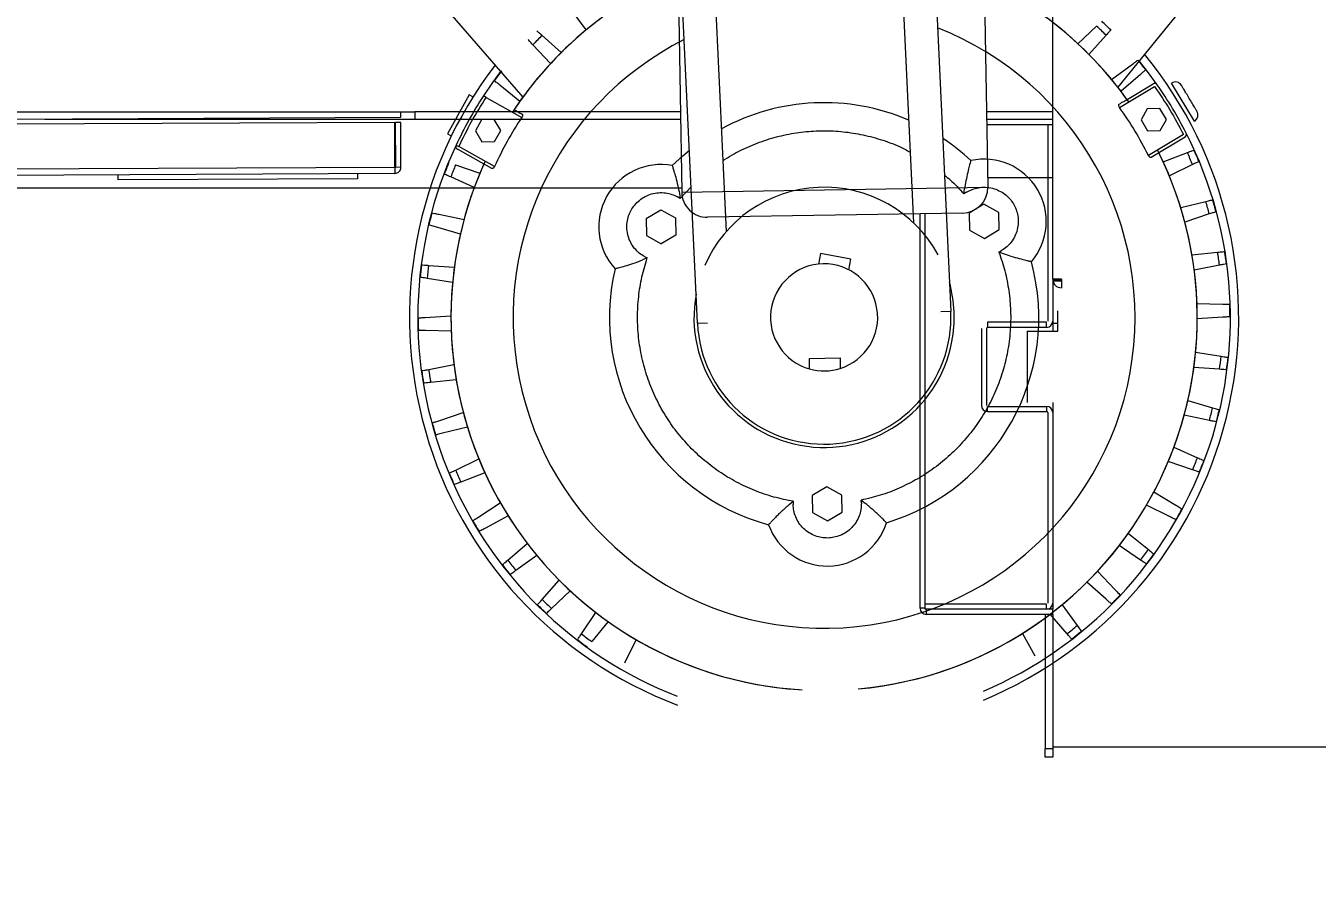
# Model space of a CAD drawing. Extents: x -2187 to 96136, y -11110 to 52208.
# Drawn here: x 38513 to 39019, y 18663 to 18998 of the extents above; entities that cross this region are included whole.
import ezdxf

# ---------------------------------------------------------------- set-up
doc = ezdxf.new("R2010")
doc.units = 0
doc.header["$LTSCALE"] = 1000
doc.header["$MEASUREMENT"] = 0
doc.linetypes.add('ACAD_ISO02W100', pattern=[15, 12, -3])
doc.styles.add('HZHT', font='hztxt_e.shx', dxfattribs={"width": 1.5, "bigfont": 'hztxt.shx'})
doc.dimstyles.new('75', dxfattribs={"dimscale": 100, "dimtxt": 3, "dimasz": 1, "dimexe": 1, "dimexo": 1, "dimgap": 0.2, "dimtad": 1, "dimdec": 0, "dimrnd": 10, "dimzin": 0, "dimdsep": 46, "dimtxsty": 'HZHT', "dimblk1": 'ARCHTICK', "dimblk2": 'ARCHTICK', "dimsah": 1, "dimcen": 1, "dimdle": 0.5, "dimclrd": 1, "dimclre": 1, "dimadec": 0, "dimazin": 0, "dimtfac": 1, "dimtdec": 0, "dimtix": 1, "dimtmove": 2, "dimatfit": 3, "dimfxl": 0, "dimtolj": 1, "dimtzin": 0, "dimarcsym": 0})

# ---------------------------------------------------------------- blocks, each defined once
blk = doc.blocks.new('_ArchTick')
at = {"color": 0, "linetype": 'ByBlock', "const_width": 0.4}
blk.add_lwpolyline([(-0.5, -0.5), (0.5, 0.5)], dxfattribs=at)
blk = doc.blocks.new('*D126')
at = {"color": 1, "linetype": 'ACAD_ISO02W100', "lineweight": -2, "ltscale": 750}
for p, q in [((42390.1, 18589.5), (42390.1, 17223.45)), ((38440.1, 18544.5), (38440.1, 17223.45)), ((38390.1, 17323.45), (39094.86, 17323.45)), ((42440.1, 17323.45), (40344.86, 17323.45))]:
    blk.add_line(p, q, dxfattribs=at)
at = {"layer": 'Defpoints', "color": 0, "linetype": 'ACAD_ISO02W100', "ltscale": 750}
for p in [(42390.1, 18689.5), (38440.1, 18644.5), (42390.1, 17323.45)]:
    blk.add_point(p, dxfattribs=at)
at = {"color": 1, "linetype": 'ACAD_ISO02W100', "lineweight": -2, "ltscale": 750, "xscale": 100, "yscale": 100, "zscale": 100, "rotation": 180}
blk.add_blockref('_ArchTick', (38440.1, 17323.45), dxfattribs=at)
at = {"color": 1, "linetype": 'ACAD_ISO02W100', "lineweight": -2, "ltscale": 750, "xscale": 100, "yscale": 100, "zscale": 100}
blk.add_blockref('_ArchTick', (42390.1, 17323.45), dxfattribs=at)
at = {"color": 0, "linetype": 'ACAD_ISO02W100', "ltscale": 750, "insert": (39719.86, 17473.45), "char_height": 300, "attachment_point": 2, "style": 'HZHT'}
blk.add_mtext('\\A1;3950', dxfattribs=at)

msp = doc.modelspace()

# ---------------------------------------------------------------- linework, layer by layer
at = {"color": 7, "linetype": 'Continuous', "lineweight": 15}
for p, q in [((38839.743, 19646.81), (38875.12, 18886.245)), ((38775.828, 18881.626), (38740.45, 19642.192)), ((38787.168, 18917.605), (38755.082, 19607.421)), ((38828.402, 19610.831), (38860.489, 18921.016)), ((38887.689, 19051.578), (38889.633, 18934.97)), ((38767.888, 19038.608), (38769.65, 18932.97)), ((38983.118, 19026.583), (38940.587, 18974.146)), ((38663.163, 19021.249), (38707.417, 18970.259)), ((38915.097, 18898.901), (38915.097, 19015.501)), ((38732.192, 18996.574), (38726.267, 19004.742)), ((38924.973, 18991.122), (38932.298, 18998.062)), ((38718.288, 18983.435), (38711.348, 18990.76)), ((38714.905, 18994.438), (38722.457, 18987.746)), ((38935.976, 18994.505), (38929.284, 18986.953)), ((38938.113, 18977.218), (38946.281, 18983.142)), ((38706.217, 18968.593), (38698.381, 18974.949)), ((38949.463, 18979.135), (38941.842, 18972.521)), ((38944.189, 18969.352), (38954.401, 18975.477)), ((38970.581, 18960.766), (38961.579, 18975.774)), ((38686.383, 18971.186), (38677.887, 18955.887)), ((38687.859, 18970.366), (38686.383, 18971.186)), ((38692.975, 18970.063), (38691.953, 18970.727)), ((38692.975, 18970.063), (38706.982, 18962.284)), ((38941.288, 18966.191), (38955.028, 18974.432)), ((38952.114, 18965.683), (38949.704, 18961.343)), ((38957.078, 18965.766), (38952.114, 18965.683)), ((38959.632, 18961.508), (38957.078, 18965.766)), ((38470.097, 18964.501), (38665.097, 18964.501)), ((38505.097, 18961.586), (38659.537, 18962.334)), ((38657.193, 18960.323), (38505.097, 18959.586)), ((38520.097, 18961.501), (38520.097, 18961.659)), ((38525.097, 18961.501), (38520.097, 18961.501)), ((38525.097, 18961.683), (38525.097, 18961.501)), ((38665.097, 18961.501), (38525.097, 18961.501)), ((38657.278, 18942.723), (38657.193, 18960.323)), ((38659.546, 18960.334), (38657.546, 18960.324)), ((38657.631, 18942.725), (38657.546, 18960.324)), ((38659.537, 18962.334), (38659.526, 18964.501)), ((38659.631, 18942.734), (38659.546, 18960.334)), ((38665.097, 18964.501), (38665.097, 18961.501)), ((38769.124, 18964.501), (38665.097, 18964.501)), ((38769.174, 18961.501), (38665.097, 18961.501)), ((38691.215, 18961.333), (38688.805, 18956.993)), ((38696.179, 18961.416), (38691.215, 18961.333)), ((38698.733, 18957.159), (38696.179, 18961.416)), ((38915.097, 18964.501), (38889.141, 18964.501)), ((38915.097, 18961.501), (38889.191, 18961.501)), ((38949.704, 18961.343), (38952.258, 18957.085)), ((38957.222, 18957.168), (38959.632, 18961.508)), ((38677.887, 18955.887), (38679.363, 18955.067)), ((38688.805, 18956.993), (38691.359, 18952.736)), ((38696.322, 18952.818), (38698.733, 18957.159)), ((38889.224, 18959.501), (38915.097, 18959.501)), ((38913.097, 18959.501), (38913.097, 18882.401)), ((38952.258, 18957.085), (38957.222, 18957.168)), ((38966.312, 18955.619), (38952.572, 18947.378)), ((38966.939, 18954.574), (38953.657, 18946.607)), ((38681.221, 18951.401), (38682.325, 18950.884)), ((38695.273, 18942.3), (38681.733, 18949.819)), ((38696.332, 18943.106), (38682.325, 18950.884)), ((38691.359, 18952.736), (38696.322, 18952.818)), ((38958.418, 18944.886), (38967.841, 18948.495)), ((38657.243, 18940.323), (38500.157, 18939.562)), ((38548.644, 18939.797), (38548.654, 18937.797)), ((38642.643, 18940.252), (38642.653, 18938.252)), ((38659.631, 18942.734), (38657.631, 18942.725)), ((38681.034, 18943.713), (38690.572, 18940.421)), ((38969.878, 18943.801), (38960.805, 18939.384)), ((38769.624, 18934.501), (38450.097, 18934.501)), ((38642.653, 18938.252), (38548.654, 18937.797)), ((38688.37, 18934.843), (38679.155, 18938.954)), ((38769.65, 18932.97), (38889.633, 18934.97)), ((38880.284, 18932.341), (38880.534, 18934.302)), ((38889.569, 18938.784), (38915.097, 18938.784)), ((38769.081, 18930.487), (38768.039, 18931.13)), ((38768.765, 18932.439), (38769.081, 18930.487)), ((38881.304, 18933.019), (38880.284, 18932.341)), ((38965.236, 18927.012), (38975.05, 18929.36)), ((38674.467, 18924.349), (38684.354, 18922.329)), ((38755.699, 18922.684), (38761.434, 18926.124)), ((38761.434, 18926.124), (38767.28, 18922.877)), ((38879.801, 18924.805), (38779.815, 18923.138)), ((38863.097, 18769.901), (38863.097, 18924.527)), ((38865.097, 18769.901), (38865.097, 18924.56)), ((38888.072, 18928.235), (38882.337, 18924.795)), ((38882.337, 18924.795), (38882.449, 18918.109)), ((38893.919, 18924.988), (38888.072, 18928.235)), ((38894.03, 18918.302), (38893.919, 18924.988)), ((38976.456, 18924.44), (38966.885, 18921.246)), ((38682.898, 18916.511), (38673.225, 18919.385)), ((38755.699, 18922.684), (38755.81, 18915.997)), ((38767.28, 18922.877), (38767.392, 18916.191)), ((38755.81, 18915.997), (38761.657, 18912.751)), ((38767.392, 18916.191), (38761.657, 18912.751)), ((38882.449, 18918.109), (38888.295, 18914.862)), ((38888.295, 18914.862), (38894.03, 18918.302)), ((38893.986, 18909.497), (38895.063, 18910.078)), ((38895.833, 18908.795), (38893.986, 18909.497)), ((38969.663, 18908.401), (38979.699, 18909.448)), ((38670.484, 18904.293), (38680.549, 18903.581)), ((38756.148, 18907.199), (38754.325, 18906.436)), ((38755.052, 18907.744), (38756.148, 18907.199)), ((38824.115, 18908.928), (38823.336, 18904.826)), ((38835.904, 18906.688), (38824.115, 18908.928)), ((38835.125, 18902.586), (38835.904, 18906.688)), ((38980.452, 18904.386), (38970.545, 18902.469)), ((38679.866, 18897.623), (38669.901, 18899.209)), ((38918.497, 18898.901), (38915.097, 18898.901)), ((38915.097, 18898.901), (38915.097, 18882.401)), ((38918.497, 18898.901), (38918.497, 18895.501)), ((38918.497, 18898.501), (38915.097, 18898.501)), ((38971.623, 18889.371), (38981.71, 18889.099)), ((38669.153, 18883.888), (38679.225, 18884.496)), ((38917.097, 18878.501), (38917.097, 18886.501)), ((38981.795, 18883.983), (38971.723, 18883.375)), ((38679.325, 18878.5), (38669.238, 18878.772)), ((38887.097, 18879.601), (38887.097, 18849.401)), ((38889.097, 18879.601), (38889.097, 18849.401)), ((38912.697, 18882.001), (38889.497, 18882.001)), ((38889.497, 18882.001), (38889.497, 18880.001)), ((38912.697, 18880.001), (38889.497, 18880.001)), ((38912.697, 18880.001), (38912.697, 18882.001)), ((38915.097, 18882.401), (38915.097, 18881.501)), ((38915.097, 18881.501), (38915.097, 18878.501)), ((38917.097, 18881.501), (38915.097, 18881.501)), ((38905.097, 18878.501), (38917.097, 18878.501)), ((38905.097, 18878.501), (38905.097, 18850.501)), ((38971.082, 18870.248), (38981.047, 18868.662)), ((38670.496, 18863.485), (38680.403, 18865.402)), ((38819.742, 18867.838), (38831.74, 18868.038)), ((38819.81, 18863.714), (38819.742, 18867.838)), ((38831.74, 18868.038), (38831.809, 18863.914)), ((38980.464, 18863.578), (38970.399, 18864.29)), ((38681.285, 18859.47), (38671.249, 18858.423)), ((38889.497, 18849.001), (38912.697, 18849.001)), ((38889.497, 18847.001), (38889.497, 18849.001)), ((38912.697, 18849.001), (38912.697, 18847.001)), ((38915.097, 18850.501), (38915.097, 18846.601)), ((38968.05, 18851.36), (38977.723, 18848.486)), ((38674.492, 18843.431), (38684.063, 18846.625)), ((38889.497, 18847.001), (38912.697, 18847.001)), ((38913.097, 18846.601), (38913.097, 18771.901)), ((38915.097, 18846.601), (38915.097, 18771.901)), ((38976.481, 18843.522), (38966.594, 18845.542)), ((38685.712, 18840.859), (38675.898, 18838.511)), ((38681.07, 18824.07), (38690.143, 18828.487)), ((38962.578, 18833.028), (38971.793, 18828.917)), ((38692.53, 18822.985), (38683.107, 18819.376)), ((38969.914, 18824.158), (38960.376, 18827.45)), ((38826.581, 18817.507), (38820.846, 18814.067)), ((38820.846, 18814.067), (38820.958, 18807.381)), ((38832.428, 18814.26), (38826.581, 18817.507)), ((38832.539, 18807.574), (38832.428, 18814.26)), ((38954.76, 18815.568), (38963.36, 18810.289)), ((38690.12, 18805.734), (38698.538, 18811.297)), ((38811.823, 18810.573), (38813.355, 18811.822)), ((38813.355, 18811.822), (38813.32, 18810.598)), ((38840.066, 18811.044), (38839.99, 18812.266)), ((38839.99, 18812.266), (38841.563, 18811.069)), ((38960.876, 18805.816), (38951.849, 18810.325)), ((38701.623, 18806.154), (38692.752, 18801.346)), ((38820.958, 18807.381), (38826.804, 18804.134)), ((38826.804, 18804.134), (38832.539, 18807.574)), ((38944.731, 18799.278), (38952.567, 18792.922)), ((38701.485, 18788.736), (38709.106, 18795.35)), ((38949.521, 18788.811), (38941.16, 18794.46)), ((38712.835, 18790.653), (38704.667, 18784.729)), ((38932.66, 18784.436), (38939.6, 18777.111)), ((38714.972, 18773.366), (38721.664, 18780.918)), ((38936.043, 18773.433), (38928.491, 18780.125)), ((38725.974, 18776.749), (38718.65, 18769.809)), ((38730.349, 18759.889), (38735.998, 18768.25)), ((38865.097, 18769.901), (38863.097, 18769.901)), ((38865.097, 18769.501), (38865.097, 18771.501)), ((38912.697, 18771.501), (38865.097, 18771.501)), ((38912.697, 18769.501), (38865.097, 18769.501)), ((38865.497, 18769.501), (38865.497, 18767.501)), ((38915.097, 18769.501), (38865.497, 18769.501)), ((38915.097, 18767.501), (38865.497, 18767.501)), ((38912.097, 18767.501), (38912.097, 18715.001)), ((38912.697, 18769.501), (38912.697, 18771.501)), ((38920.674, 18759.946), (38914.06, 18767.567)), ((38915.097, 18771.901), (38915.097, 18769.501)), ((38915.097, 18767.501), (38915.097, 18769.501)), ((38915.097, 18767.501), (38915.097, 18715.001)), ((38918.756, 18771.297), (38924.681, 18763.129)), ((38740.816, 18764.679), (38734.46, 18756.842)), ((38747.354, 18748.534), (38751.864, 18757.561)), ((38903.256, 18760.084), (38908.063, 18751.213)), ((38912.097, 18715.001), (38915.097, 18715.001)), ((38912.097, 18711.501), (38912.097, 18715.001)), ((38915.097, 18716.601), (38915.097, 18711.501)), ((39915.097, 18715.501), (38915.097, 18715.501)), ((39915.097, 18715.501), (38915.097, 18715.501)), ((38915.097, 18711.501), (38912.097, 18711.501))]:
    msp.add_line(p, q, dxfattribs=at)
at = {"color": 8, "linetype": 'Continuous', "lineweight": 15}
for p, q in [((38657.278, 18942.723), (38502.569, 18941.974)), ((38769.081, 18930.487), (38773.339, 18935.123)), ((38918.497, 18898.101), (38915.097, 18898.101)), ((38875.12, 18886.245), (38871.225, 18886.064)), ((38775.828, 18881.626), (38779.723, 18881.807))]:
    msp.add_line(p, q, dxfattribs=at)
at = {"color": 7, "linetype": 'Continuous', "lineweight": 15, "flags": 128}
for points in [[(38698.695, 18980.308), (38695.526, 18975.99), (38691.953, 18970.727)], [(38956.027, 18975.13), (38952.281, 18980.27), (38948.97, 18984.481)], [(38765.974, 18943.406), (38770.081, 18947.249), (38772.674, 18949.427)]]:
    msp.add_lwpolyline(points, dxfattribs=at)
at = {"color": 7, "linetype": 'Continuous', "lineweight": 15}
for centre, radius, start, end in [((38825.474, 18883.935), 146.25, 35.25633, 72.7967), ((38825.474, 18883.935), 146.25, 35.7353, 72.7967), ((38825.474, 18883.935), 146.25, 112.52962, 146.65388), ((38825.474, 18883.935), 146.25, 112.52962, 146.17491), ((38825.474, 18883.935), 121.875, 270.9551, 68.59677), ((38825.474, 18883.935), 156.321, 45.01735, 46.89286), ((38825.474, 18883.935), 159.087, 45.0772, 46.83301), ((38825.474, 18883.935), 121.875, 116.72955, 270.9551), ((38825.474, 18883.935), 156.321, 135.01735, 136.89286), ((38825.474, 18883.935), 162.5, 292.62329, 39.39049), ((38825.474, 18883.935), 162.5, 142.51972, 249.28692), ((38825.474, 18883.935), 159.088, 142.5772, 144.33301), ((38825.474, 18883.935), 159.087, 37.5772, 39.33301), ((38955.028, 18974.432), 1.219, 34.93513, 120.9551), ((38825.474, 18883.935), 159.25, 26.97508, 34.93513), ((38963.079, 18973.273), 2.917, 30.9551, 120.9551), ((38825.474, 18883.935), 159.25, 146.97508, 154.93513), ((38825.474, 18883.935), 84.125, 66.79795, 118.52838), ((38825.474, 18883.935), 142.052, 26.52652, 35.38369), ((38969.08, 18963.268), 2.917, 300.9551, 30.9551), ((38825.474, 18883.935), 142.052, 146.52652, 155.38369), ((38825.474, 18883.935), 159.25, 293.08861, 26.97508), ((38966.312, 18955.619), 1.219, 300.9551, 26.97508), ((38825.474, 18883.935), 159.25, 154.93513, 248.82159), ((38682.325, 18950.884), 1.219, 154.93513, 180.9551), ((38682.325, 18950.884), 1.219, 180.9551, 240.9551), ((38825.474, 18883.935), 146.25, 275.25633, 26.65388), ((38825.474, 18883.935), 84.125, 46.89641, 56.45025), ((38825.474, 18883.935), 159.087, 22.5772, 24.33301), ((38825.474, 18883.935), 159.088, 157.5772, 159.33301), ((38825.474, 18883.935), 146.25, 155.25633, 266.65388), ((38825.474, 18883.935), 146.25, 275.7353, 26.17491), ((38888.184, 18921.548), 24.375, 319.53084, 102.37937), ((38825.474, 18883.935), 156.321, 22.51735, 24.39286), ((38825.474, 18883.935), 156.321, 157.51735, 159.39286), ((38825.474, 18883.935), 146.25, 155.7353, 266.17491), ((38761.545, 18919.437), 24.375, 79.53084, 222.37937), ((38825.474, 18883.935), 51, 28.76165, 156.56468), ((38879.634, 18934.804), 10, 270.9551, 0.9551), ((38779.648, 18933.137), 10, 180.9551, 270.9551), ((38825.474, 18883.935), 156.321, 15.01735, 16.89286), ((38825.474, 18883.935), 159.087, 15.0772, 16.83301), ((38825.474, 18883.935), 159.088, 165.0772, 166.83301), ((38825.474, 18883.935), 156.321, 7.51735, 9.39286), ((38825.474, 18883.935), 159.087, 7.5772, 9.33301), ((38825.474, 18883.935), 159.088, 172.5772, 174.33301), ((38825.474, 18883.935), 156.321, 172.51735, 174.39286), ((38825.474, 18883.935), 21, 287.55665, 254.35355), ((38825.474, 18883.935), 84.125, 286.89641, 15.0138), ((38825.474, 18883.935), 84.125, 166.89641, 255.0138), ((38918.497, 18898.901), 3.4, 180, 270), ((38825.474, 18883.935), 51, 349.24195, 15.62752), ((38825.474, 18883.935), 51, 169.6988, 349.24195), ((38825.474, 18883.935), 159.087, 0.0772, 1.83301), ((38825.474, 18883.935), 159.088, 180.0772, 181.83301), ((38825.474, 18883.935), 49.7, 182.66316, 2.66316), ((38889.497, 18879.601), 0.4, 90, 180), ((38912.697, 18882.401), 2.4, 270, 0), ((38825.474, 18883.935), 156.321, 352.51735, 354.39286), ((38825.474, 18883.935), 156.321, 187.51735, 189.39286), ((38825.474, 18883.935), 21, 254.35355, 287.55665), ((38825.474, 18883.935), 159.087, 352.5772, 354.33301), ((38825.474, 18883.935), 159.088, 187.5772, 189.33301), ((38889.497, 18849.401), 2.4, 180, 270), ((38912.697, 18846.601), 2.4, 0, 90), ((38825.474, 18883.935), 156.321, 345.01735, 346.89286), ((38912.697, 18846.601), 0.4, 0, 90), ((38825.474, 18883.935), 159.087, 345.0772, 346.83301), ((38825.474, 18883.935), 159.088, 195.0772, 196.83301), ((38825.474, 18883.935), 156.321, 337.51735, 339.39286), ((38825.474, 18883.935), 156.321, 202.51735, 204.39286), ((38825.474, 18883.935), 159.088, 337.5772, 339.33301), ((38825.474, 18883.935), 159.087, 202.5772, 204.33301), ((38825.474, 18883.935), 159.088, 330.0772, 331.83301), ((38825.474, 18883.935), 159.087, 210.0772, 211.83301), ((38826.693, 18810.821), 24.375, 199.53084, 342.37937), ((38825.474, 18883.935), 156.321, 322.51735, 324.39286), ((38825.474, 18883.935), 156.321, 217.51735, 219.39286), ((38825.474, 18883.935), 159.088, 322.5772, 324.33301), ((38825.474, 18883.935), 159.087, 217.5772, 219.33301), ((38825.474, 18883.935), 156.321, 225.01735, 226.89286), ((38825.474, 18883.935), 159.088, 315.0772, 316.83301), ((38825.474, 18883.935), 159.087, 225.0772, 226.83301), ((38865.497, 18769.901), 2.4, 180, 270), ((38912.697, 18771.901), 2.4, 270, 0), ((38825.474, 18883.935), 156.321, 307.51735, 309.39286), ((38825.474, 18883.935), 159.087, 232.5772, 234.33301), ((38825.474, 18883.935), 156.321, 232.51735, 234.39286), ((38825.474, 18883.935), 159.088, 307.5772, 309.33301)]:
    msp.add_arc(centre, radius, start, end, dxfattribs=at)
for points, knots in [([(38712.831, 18996.276), (38713.056, 18996.076), (38713.46, 18995.718), (38714.461, 18994.831), (38714.905, 18994.438)], [0, 0, 0, 0, 0.5566655, 1, 1, 1, 1]), ([(38937.814, 18996.579), (38937.615, 18996.354), (38937.256, 18995.949), (38936.369, 18994.948), (38935.976, 18994.505)], [0, 0, 0, 0, 0.5566655, 1, 1, 1, 1]), ([(38711.348, 18990.76), (38710.844, 18991.291), (38709.94, 18992.245), (38709.595, 18992.61), (38709.441, 18992.772)], [0, 0, 0, 0, 0.5568555, 1, 1, 1, 1]), ([(38946.281, 18983.142), (38946.873, 18983.572), (38947.937, 18984.344), (38948.344, 18984.639), (38948.524, 18984.769)], [0, 0, 0, 0, 0.5568555, 1, 1, 1, 1]), ([(38951.556, 18980.952), (38951.329, 18980.755), (38950.921, 18980.401), (38949.911, 18979.524), (38949.463, 18979.135)], [0, 0, 0, 0, 0.5566655, 1, 1, 1, 1]), ([(38698.381, 18974.949), (38697.812, 18975.41), (38696.791, 18976.238), (38696.401, 18976.555), (38696.228, 18976.695)], [0, 0, 0, 0, 0.5568555, 1, 1, 1, 1]), ([(38703.978, 18965.347), (38704.061, 18965.301), (38704.229, 18965.208), (38705.396, 18964.56), (38706.603, 18963.889), (38707.107, 18963.609)], [0, 0, 0, 0, 0.3614429, 0.7333753, 1, 1, 1, 1]), ([(38941.288, 18966.191), (38941.222, 18966.294), (38941.089, 18966.5), (38940.973, 18966.82), (38940.93, 18967.111), (38940.966, 18967.369), (38941.066, 18967.461), (38941.12, 18967.511)], [0, 0, 0, 0, 0.1824716, 0.3647796, 0.5520884, 0.7579671, 1, 1, 1, 1]), ([(38941.12, 18967.511), (38941.773, 18967.903), (38943.098, 18968.697), (38944.034, 18969.259), (38944.143, 18969.324), (38944.189, 18969.352)], [0, 0, 0, 0, 0.3614506, 0.7333767, 1, 1, 1, 1]), ([(38707.107, 18963.609), (38707.163, 18963.56), (38707.275, 18963.462), (38707.316, 18963.157), (38707.244, 18962.791), (38707.11, 18962.486), (38707.011, 18962.329), (38706.982, 18962.284)], [0, 0, 0, 0, 0.2463549, 0.4933342, 0.7212509, 0.921145, 1, 1, 1, 1]), ([(38967.841, 18948.495), (38968.525, 18948.756), (38969.752, 18949.226), (38970.221, 18949.406), (38970.429, 18949.486)], [0, 0, 0, 0, 0.5568555, 1, 1, 1, 1]), ([(38882.958, 18945.357), (38882.928, 18945.247), (38882.867, 18945.027), (38882.41, 18943.329), (38881.774, 18940.768), (38881.074, 18937.634), (38880.703, 18935.346), (38880.534, 18934.302)], [0, 0, 0, 0, 0.195109, 0.3899609, 0.591618, 0.8138009, 1, 1, 1, 1]), ([(38953.657, 18946.607), (38953.587, 18946.583), (38953.445, 18946.535), (38953.161, 18946.653), (38952.88, 18946.897), (38952.683, 18947.166), (38952.596, 18947.331), (38952.572, 18947.378)], [0, 0, 0, 0, 0.2463549, 0.4933342, 0.7212509, 0.921145, 1, 1, 1, 1]), ([(38972.369, 18945.014), (38972.099, 18944.882), (38971.613, 18944.646), (38970.411, 18944.06), (38969.878, 18943.801)], [0, 0, 0, 0, 0.5566655, 1, 1, 1, 1]), ([(38679.155, 18938.954), (38678.487, 18939.252), (38677.286, 18939.788), (38676.827, 18939.992), (38676.624, 18940.083)], [0, 0, 0, 0, 0.5568555, 1, 1, 1, 1]), ([(38696.332, 18943.106), (38696.276, 18942.997), (38696.163, 18942.779), (38695.944, 18942.518), (38695.714, 18942.336), (38695.472, 18942.238), (38695.343, 18942.278), (38695.273, 18942.3)], [0, 0, 0, 0, 0.1824716, 0.3647796, 0.5520884, 0.7579671, 1, 1, 1, 1]), ([(38765.974, 18943.406), (38766.008, 18943.298), (38766.076, 18943.08), (38766.589, 18941.398), (38767.311, 18938.86), (38768.115, 18935.75), (38768.562, 18933.476), (38768.765, 18932.439)], [0, 0, 0, 0, 0.195109, 0.3899609, 0.591618, 0.8138009, 1, 1, 1, 1]), ([(38881.304, 18933.019), (38882.026, 18933.401), (38883.513, 18934.189), (38886.034, 18934.833), (38888.724, 18935.007), (38891.453, 18934.616), (38894.043, 18933.676), (38896.341, 18932.259), (38898.238, 18930.489), (38899.718, 18928.467), (38900.806, 18926.208), (38901.473, 18923.702), (38901.641, 18921.007), (38901.251, 18918.28), (38900.312, 18915.688), (38898.891, 18913.397), (38897.136, 18911.476), (38895.741, 18910.535), (38895.063, 18910.078)], [0, 0, 0, 0, 0.058258, 0.1200057, 0.1843204, 0.25, 0.3156796, 0.3799943, 0.441742, 0.5, 0.558258, 0.6200057, 0.6843204, 0.75, 0.8156796, 0.8799943, 0.941742, 1, 1, 1, 1]), ([(38755.052, 18907.744), (38754.36, 18908.178), (38752.934, 18909.072), (38751.116, 18910.933), (38749.619, 18913.176), (38748.594, 18915.735), (38748.113, 18918.448), (38748.191, 18921.147), (38748.775, 18923.674), (38749.787, 18925.967), (38751.199, 18928.038), (38753.036, 18929.869), (38755.285, 18931.362), (38757.842, 18932.388), (38760.557, 18932.871), (38763.251, 18932.786), (38765.792, 18932.226), (38767.304, 18931.488), (38768.039, 18931.13)], [0, 0, 0, 0, 0.058258, 0.1200057, 0.1843204, 0.25, 0.3156796, 0.3799943, 0.441742, 0.5, 0.558258, 0.6200057, 0.6843204, 0.75, 0.8156796, 0.8799943, 0.941742, 1, 1, 1, 1]), ([(38975.05, 18929.36), (38975.762, 18929.53), (38977.04, 18929.836), (38977.528, 18929.953), (38977.745, 18930.005)], [0, 0, 0, 0, 0.5568555, 1, 1, 1, 1]), ([(38671.752, 18924.903), (38672.047, 18924.843), (38672.576, 18924.735), (38673.886, 18924.467), (38674.467, 18924.349)], [0, 0, 0, 0, 0.5566655, 1, 1, 1, 1]), ([(38979.085, 18925.317), (38978.8, 18925.222), (38978.287, 18925.051), (38977.019, 18924.628), (38976.456, 18924.44)], [0, 0, 0, 0, 0.55666548, 1, 1, 1, 1]), ([(38673.225, 18919.385), (38672.524, 18919.593), (38671.264, 18919.968), (38670.782, 18920.111), (38670.569, 18920.174)], [0, 0, 0, 0, 0.55685547, 1, 1, 1, 1]), ([(38893.986, 18909.497), (38894.813, 18907.054), (38896.483, 18902.123), (38897.982, 18894.39), (38898.704, 18886.462), (38898.539, 18878.451), (38897.504, 18870.508), (38895.619, 18862.771), (38892.94, 18855.37), (38889.522, 18848.367), (38885.384, 18841.764), (38880.518, 18835.579), (38874.947, 18829.888), (38868.751, 18824.811), (38862.038, 18820.437), (38854.927, 18816.859), (38847.569, 18814.044), (38842.501, 18812.855), (38839.99, 18812.266)], [0, 0, 0, 0, 0.0612217, 0.1235262, 0.1865739, 0.25, 0.3134261, 0.3764738, 0.4387783, 0.5, 0.5612217, 0.6235262, 0.6865739, 0.75, 0.8134261, 0.8764738, 0.9387783, 1, 1, 1, 1]), ([(38979.699, 18909.448), (38980.427, 18909.523), (38981.734, 18909.66), (38982.234, 18909.712), (38982.456, 18909.735)], [0, 0, 0, 0, 0.55685547, 1, 1, 1, 1]), ([(38667.72, 18904.488), (38668.02, 18904.467), (38668.559, 18904.429), (38669.893, 18904.334), (38670.484, 18904.293)], [0, 0, 0, 0, 0.5566655, 1, 1, 1, 1]), ([(38743.539, 18903.008), (38743.65, 18903.036), (38743.871, 18903.094), (38745.57, 18903.547), (38748.105, 18904.276), (38751.17, 18905.238), (38753.337, 18906.06), (38754.325, 18906.436)], [0, 0, 0, 0, 0.195109, 0.3899609, 0.591618, 0.8138009, 1, 1, 1, 1]), ([(38813.355, 18811.822), (38810.825, 18812.327), (38805.721, 18813.346), (38798.273, 18815.914), (38791.047, 18819.253), (38784.192, 18823.401), (38777.83, 18828.269), (38772.073, 18833.771), (38767.003, 18839.791), (38762.647, 18846.252), (38758.998, 18853.137), (38756.074, 18860.444), (38753.932, 18868.115), (38752.632, 18876.019), (38752.201, 18884.02), (38752.657, 18891.967), (38753.898, 18899.746), (38755.403, 18904.73), (38756.148, 18907.199)], [0, 0, 0, 0, 0.0612217, 0.1235262, 0.1865739, 0.25, 0.3134261, 0.3764738, 0.4387783, 0.5, 0.5612217, 0.6235262, 0.6865739, 0.75, 0.8134261, 0.8764738, 0.9387783, 1, 1, 1, 1]), ([(38906.727, 18905.728), (38906.616, 18905.753), (38906.393, 18905.803), (38904.68, 18906.2), (38902.121, 18906.844), (38899.027, 18907.703), (38896.833, 18908.453), (38895.833, 18908.795)], [0, 0, 0, 0, 0.195109, 0.3899609, 0.591618, 0.8138009, 1, 1, 1, 1]), ([(38983.172, 18904.913), (38982.877, 18904.856), (38982.347, 18904.753), (38981.034, 18904.499), (38980.452, 18904.386)], [0, 0, 0, 0, 0.55666548, 1, 1, 1, 1]), ([(38669.901, 18899.209), (38669.178, 18899.324), (38667.88, 18899.531), (38667.384, 18899.61), (38667.164, 18899.645)], [0, 0, 0, 0, 0.5568555, 1, 1, 1, 1]), ([(38981.71, 18889.099), (38982.441, 18889.079), (38983.755, 18889.044), (38984.257, 18889.03), (38984.48, 18889.024)], [0, 0, 0, 0, 0.55685547, 1, 1, 1, 1]), ([(38666.387, 18883.721), (38666.687, 18883.739), (38667.226, 18883.772), (38668.561, 18883.852), (38669.153, 18883.888)], [0, 0, 0, 0, 0.5566655, 1, 1, 1, 1]), ([(38984.561, 18884.15), (38984.261, 18884.132), (38983.722, 18884.099), (38982.387, 18884.019), (38981.795, 18883.983)], [0, 0, 0, 0, 0.5566655, 1, 1, 1, 1]), ([(38669.238, 18878.772), (38668.507, 18878.792), (38667.193, 18878.827), (38666.69, 18878.841), (38666.468, 18878.847)], [0, 0, 0, 0, 0.55685547, 1, 1, 1, 1]), ([(38981.047, 18868.662), (38981.77, 18868.547), (38983.068, 18868.34), (38983.564, 18868.261), (38983.784, 18868.226)], [0, 0, 0, 0, 0.5568555, 1, 1, 1, 1]), ([(38667.776, 18862.958), (38668.071, 18863.015), (38668.601, 18863.118), (38669.914, 18863.372), (38670.496, 18863.485)], [0, 0, 0, 0, 0.5566655, 1, 1, 1, 1]), ([(38983.228, 18863.383), (38982.928, 18863.404), (38982.389, 18863.442), (38981.055, 18863.537), (38980.464, 18863.578)], [0, 0, 0, 0, 0.5566655, 1, 1, 1, 1]), ([(38671.249, 18858.423), (38670.521, 18858.347), (38669.214, 18858.211), (38668.714, 18858.159), (38668.492, 18858.136)], [0, 0, 0, 0, 0.55685547, 1, 1, 1, 1]), ([(38977.723, 18848.486), (38978.424, 18848.278), (38979.684, 18847.903), (38980.166, 18847.76), (38980.379, 18847.697)], [0, 0, 0, 0, 0.55685547, 1, 1, 1, 1]), ([(38671.863, 18842.554), (38672.148, 18842.649), (38672.661, 18842.82), (38673.929, 18843.243), (38674.492, 18843.431)], [0, 0, 0, 0, 0.5566655, 1, 1, 1, 1]), ([(38979.196, 18842.968), (38978.901, 18843.028), (38978.372, 18843.136), (38977.062, 18843.404), (38976.481, 18843.522)], [0, 0, 0, 0, 0.5566655, 1, 1, 1, 1]), ([(38675.898, 18838.511), (38675.186, 18838.341), (38673.908, 18838.035), (38673.419, 18837.918), (38673.203, 18837.866)], [0, 0, 0, 0, 0.5568555, 1, 1, 1, 1]), ([(38971.793, 18828.917), (38972.461, 18828.619), (38973.662, 18828.083), (38974.12, 18827.879), (38974.324, 18827.788)], [0, 0, 0, 0, 0.5568555, 1, 1, 1, 1]), ([(38678.578, 18822.857), (38678.849, 18822.989), (38679.335, 18823.225), (38680.537, 18823.811), (38681.07, 18824.07)], [0, 0, 0, 0, 0.5566655, 1, 1, 1, 1]), ([(38972.534, 18823.253), (38972.249, 18823.352), (38971.739, 18823.528), (38970.474, 18823.964), (38969.914, 18824.158)], [0, 0, 0, 0, 0.5566655, 1, 1, 1, 1]), ([(38683.107, 18819.376), (38682.423, 18819.115), (38681.196, 18818.644), (38680.727, 18818.465), (38680.519, 18818.385)], [0, 0, 0, 0, 0.5568555, 1, 1, 1, 1]), ([(38811.823, 18810.573), (38811.274, 18810.098), (38810.163, 18809.139), (38808.662, 18807.732), (38807.306, 18806.409), (38806.143, 18805.232), (38805.153, 18804.202), (38804.422, 18803.428), (38803.946, 18802.916), (38803.744, 18802.697), (38803.726, 18802.678), (38803.72, 18802.672)], [0, 0, 0, 0, 0.1274345, 0.2576055, 0.375153, 0.4958875, 0.6135654, 0.7355944, 0.8396264, 0.9472284, 1, 1, 1, 1]), ([(38840.066, 18811.044), (38840.036, 18810.227), (38839.975, 18808.546), (38839.272, 18806.041), (38838.079, 18803.623), (38836.375, 18801.456), (38834.266, 18799.683), (38831.89, 18798.401), (38829.409, 18797.643), (38826.917, 18797.373), (38824.417, 18797.56), (38821.913, 18798.235), (38819.496, 18799.437), (38817.329, 18801.138), (38815.553, 18803.248), (38814.28, 18805.624), (38813.494, 18808.104), (38813.377, 18809.783), (38813.32, 18810.598)], [0, 0, 0, 0, 0.058258, 0.1200057, 0.1843204, 0.25, 0.3156796, 0.3799943, 0.441742, 0.5, 0.558258, 0.6200057, 0.6843204, 0.75, 0.8156796, 0.8799943, 0.941742, 1, 1, 1, 1]), ([(38849.924, 18803.442), (38849.905, 18803.461), (38849.866, 18803.501), (38849.553, 18803.818), (38849.06, 18804.311), (38848.387, 18804.977), (38847.542, 18805.799), (38846.522, 18806.769), (38845.331, 18807.871), (38844.069, 18808.992), (38842.805, 18810.071), (38841.979, 18810.735), (38841.563, 18811.069)], [0, 0, 0, 0, 0.0961896, 0.195284, 0.2914492, 0.3902364, 0.4898762, 0.5919167, 0.7017749, 0.8140702, 0.9065198, 1, 1, 1, 1]), ([(38963.36, 18810.289), (38963.984, 18809.906), (38965.104, 18809.219), (38965.532, 18808.956), (38965.722, 18808.839)], [0, 0, 0, 0, 0.5568555, 1, 1, 1, 1]), ([(38687.807, 18804.206), (38688.058, 18804.372), (38688.509, 18804.67), (38689.625, 18805.407), (38690.12, 18805.734)], [0, 0, 0, 0, 0.55666548, 1, 1, 1, 1]), ([(38963.355, 18804.577), (38963.086, 18804.712), (38962.603, 18804.953), (38961.406, 18805.551), (38960.876, 18805.816)], [0, 0, 0, 0, 0.5566655, 1, 1, 1, 1]), ([(38692.752, 18801.346), (38692.108, 18800.997), (38690.953, 18800.371), (38690.511, 18800.132), (38690.315, 18800.026)], [0, 0, 0, 0, 0.5568555, 1, 1, 1, 1]), ([(38952.567, 18792.922), (38953.136, 18792.461), (38954.157, 18791.633), (38954.547, 18791.316), (38954.72, 18791.176)], [0, 0, 0, 0, 0.5568555, 1, 1, 1, 1]), ([(38699.392, 18786.919), (38699.619, 18787.116), (38700.027, 18787.47), (38701.037, 18788.347), (38701.485, 18788.736)], [0, 0, 0, 0, 0.5566655, 1, 1, 1, 1]), ([(38951.817, 18787.259), (38951.568, 18787.428), (38951.12, 18787.73), (38950.012, 18788.479), (38949.521, 18788.811)], [0, 0, 0, 0, 0.5566655, 1, 1, 1, 1]), ([(38704.667, 18784.729), (38704.075, 18784.299), (38703.011, 18783.527), (38702.604, 18783.232), (38702.424, 18783.102)], [0, 0, 0, 0, 0.5568555, 1, 1, 1, 1]), ([(38713.134, 18771.292), (38713.333, 18771.517), (38713.692, 18771.922), (38714.579, 18772.923), (38714.972, 18773.366)], [0, 0, 0, 0, 0.5566655, 1, 1, 1, 1]), ([(38938.117, 18771.595), (38937.892, 18771.795), (38937.488, 18772.153), (38936.487, 18773.04), (38936.043, 18773.433)], [0, 0, 0, 0, 0.5566655, 1, 1, 1, 1]), ([(38939.6, 18777.111), (38940.104, 18776.58), (38941.008, 18775.626), (38941.353, 18775.261), (38941.506, 18775.099)], [0, 0, 0, 0, 0.5568555, 1, 1, 1, 1]), ([(38718.65, 18769.809), (38718.118, 18769.306), (38717.164, 18768.402), (38716.8, 18768.056), (38716.638, 18767.903)], [0, 0, 0, 0, 0.5568555, 1, 1, 1, 1]), ([(38924.681, 18763.129), (38925.11, 18762.536), (38925.882, 18761.472), (38926.177, 18761.065), (38926.308, 18760.885)], [0, 0, 0, 0, 0.5568555, 1, 1, 1, 1]), ([(38728.798, 18757.592), (38728.966, 18757.842), (38729.269, 18758.289), (38730.017, 18759.398), (38730.349, 18759.889)], [0, 0, 0, 0, 0.5566655, 1, 1, 1, 1]), ([(38922.49, 18757.853), (38922.293, 18758.081), (38921.939, 18758.489), (38921.062, 18759.499), (38920.674, 18759.946)], [0, 0, 0, 0, 0.5566655, 1, 1, 1, 1])]:
    msp.add_open_spline(points, degree=3, knots=knots, dxfattribs=at)
for points in [[(38968.581, 18969.77), (38968.188, 18970.426), (38967.402, 18971.737), (38966.41, 18973.39), (38965.716, 18974.547), (38965.626, 18974.698), (38965.581, 18974.773)], [(38682.325, 18950.884), (38683.933, 18954.174), (38687.15, 18960.752), (38691.033, 18966.959), (38692.975, 18970.063)], [(38955.028, 18974.432), (38957.072, 18971.394), (38961.161, 18965.32), (38964.595, 18958.853), (38966.312, 18955.619)], [(38971.582, 18964.768), (38971.536, 18964.843), (38971.446, 18964.993), (38970.752, 18966.15), (38969.761, 18967.804), (38968.974, 18969.115), (38968.581, 18969.77)], [(38657.243, 18940.323), (38657.557, 18940.36), (38658.186, 18940.436), (38658.977, 18940.994), (38659.528, 18941.79), (38659.597, 18942.42), (38659.631, 18942.734)], [(38657.278, 18942.723), (38657.276, 18942.408), (38657.271, 18941.779), (38657.263, 18940.986), (38657.254, 18940.431), (38657.247, 18940.359), (38657.243, 18940.323)]]:
    msp.add_open_spline(points, degree=3, dxfattribs=at)
at = {"color": 8, "linetype": 'Continuous', "lineweight": 15}
for points, knots in [([(38785.877, 18945.353), (38786.163, 18945.556), (38788.624, 18947.308), (38793.72, 18949.91), (38801.08, 18953.041), (38808.733, 18955.262), (38816.478, 18956.646), (38824.253, 18957.187), (38832.039, 18956.903), (38839.833, 18955.789), (38847.533, 18953.782), (38854.05, 18951.43), (38857.806, 18949.438), (38859.201, 18948.698)], [0, 0, 0, 0, 0.0136503, 0.1177595, 0.2218688, 0.325357, 0.4276251, 0.528116, 0.6286069, 0.730875, 0.8343632, 0.9384724, 1, 1, 1, 1]), ([(38872.634, 18939.692), (38873.388, 18939.091), (38876.158, 18936.882), (38878.546, 18934.254), (38880.284, 18932.341)], [0, 0, 0, 0, 0.2719616, 1, 1, 1, 1])]:
    msp.add_open_spline(points, degree=3, knots=knots, dxfattribs=at)

# ---------------------------------------------------------------- dimensions: what is measured, and where the dimension line sits
at = {"color": 1, "linetype": 'ACAD_ISO02W100', "ltscale": 750}
dim = msp.add_linear_dim(base=(42390.097, 17323.451), p1=(38440.097, 18644.501), p2=(42390.097, 18689.501), angle=180, dimstyle='75', override={"dimfxl": 3.25}, dxfattribs=at)
dim.commit()
dim.dimension.update_dxf_attribs({"geometry": '*D126', "text_midpoint": (39719.863, 17323.451), "dimtype": 160})

doc.saveas('drawing.dxf')
